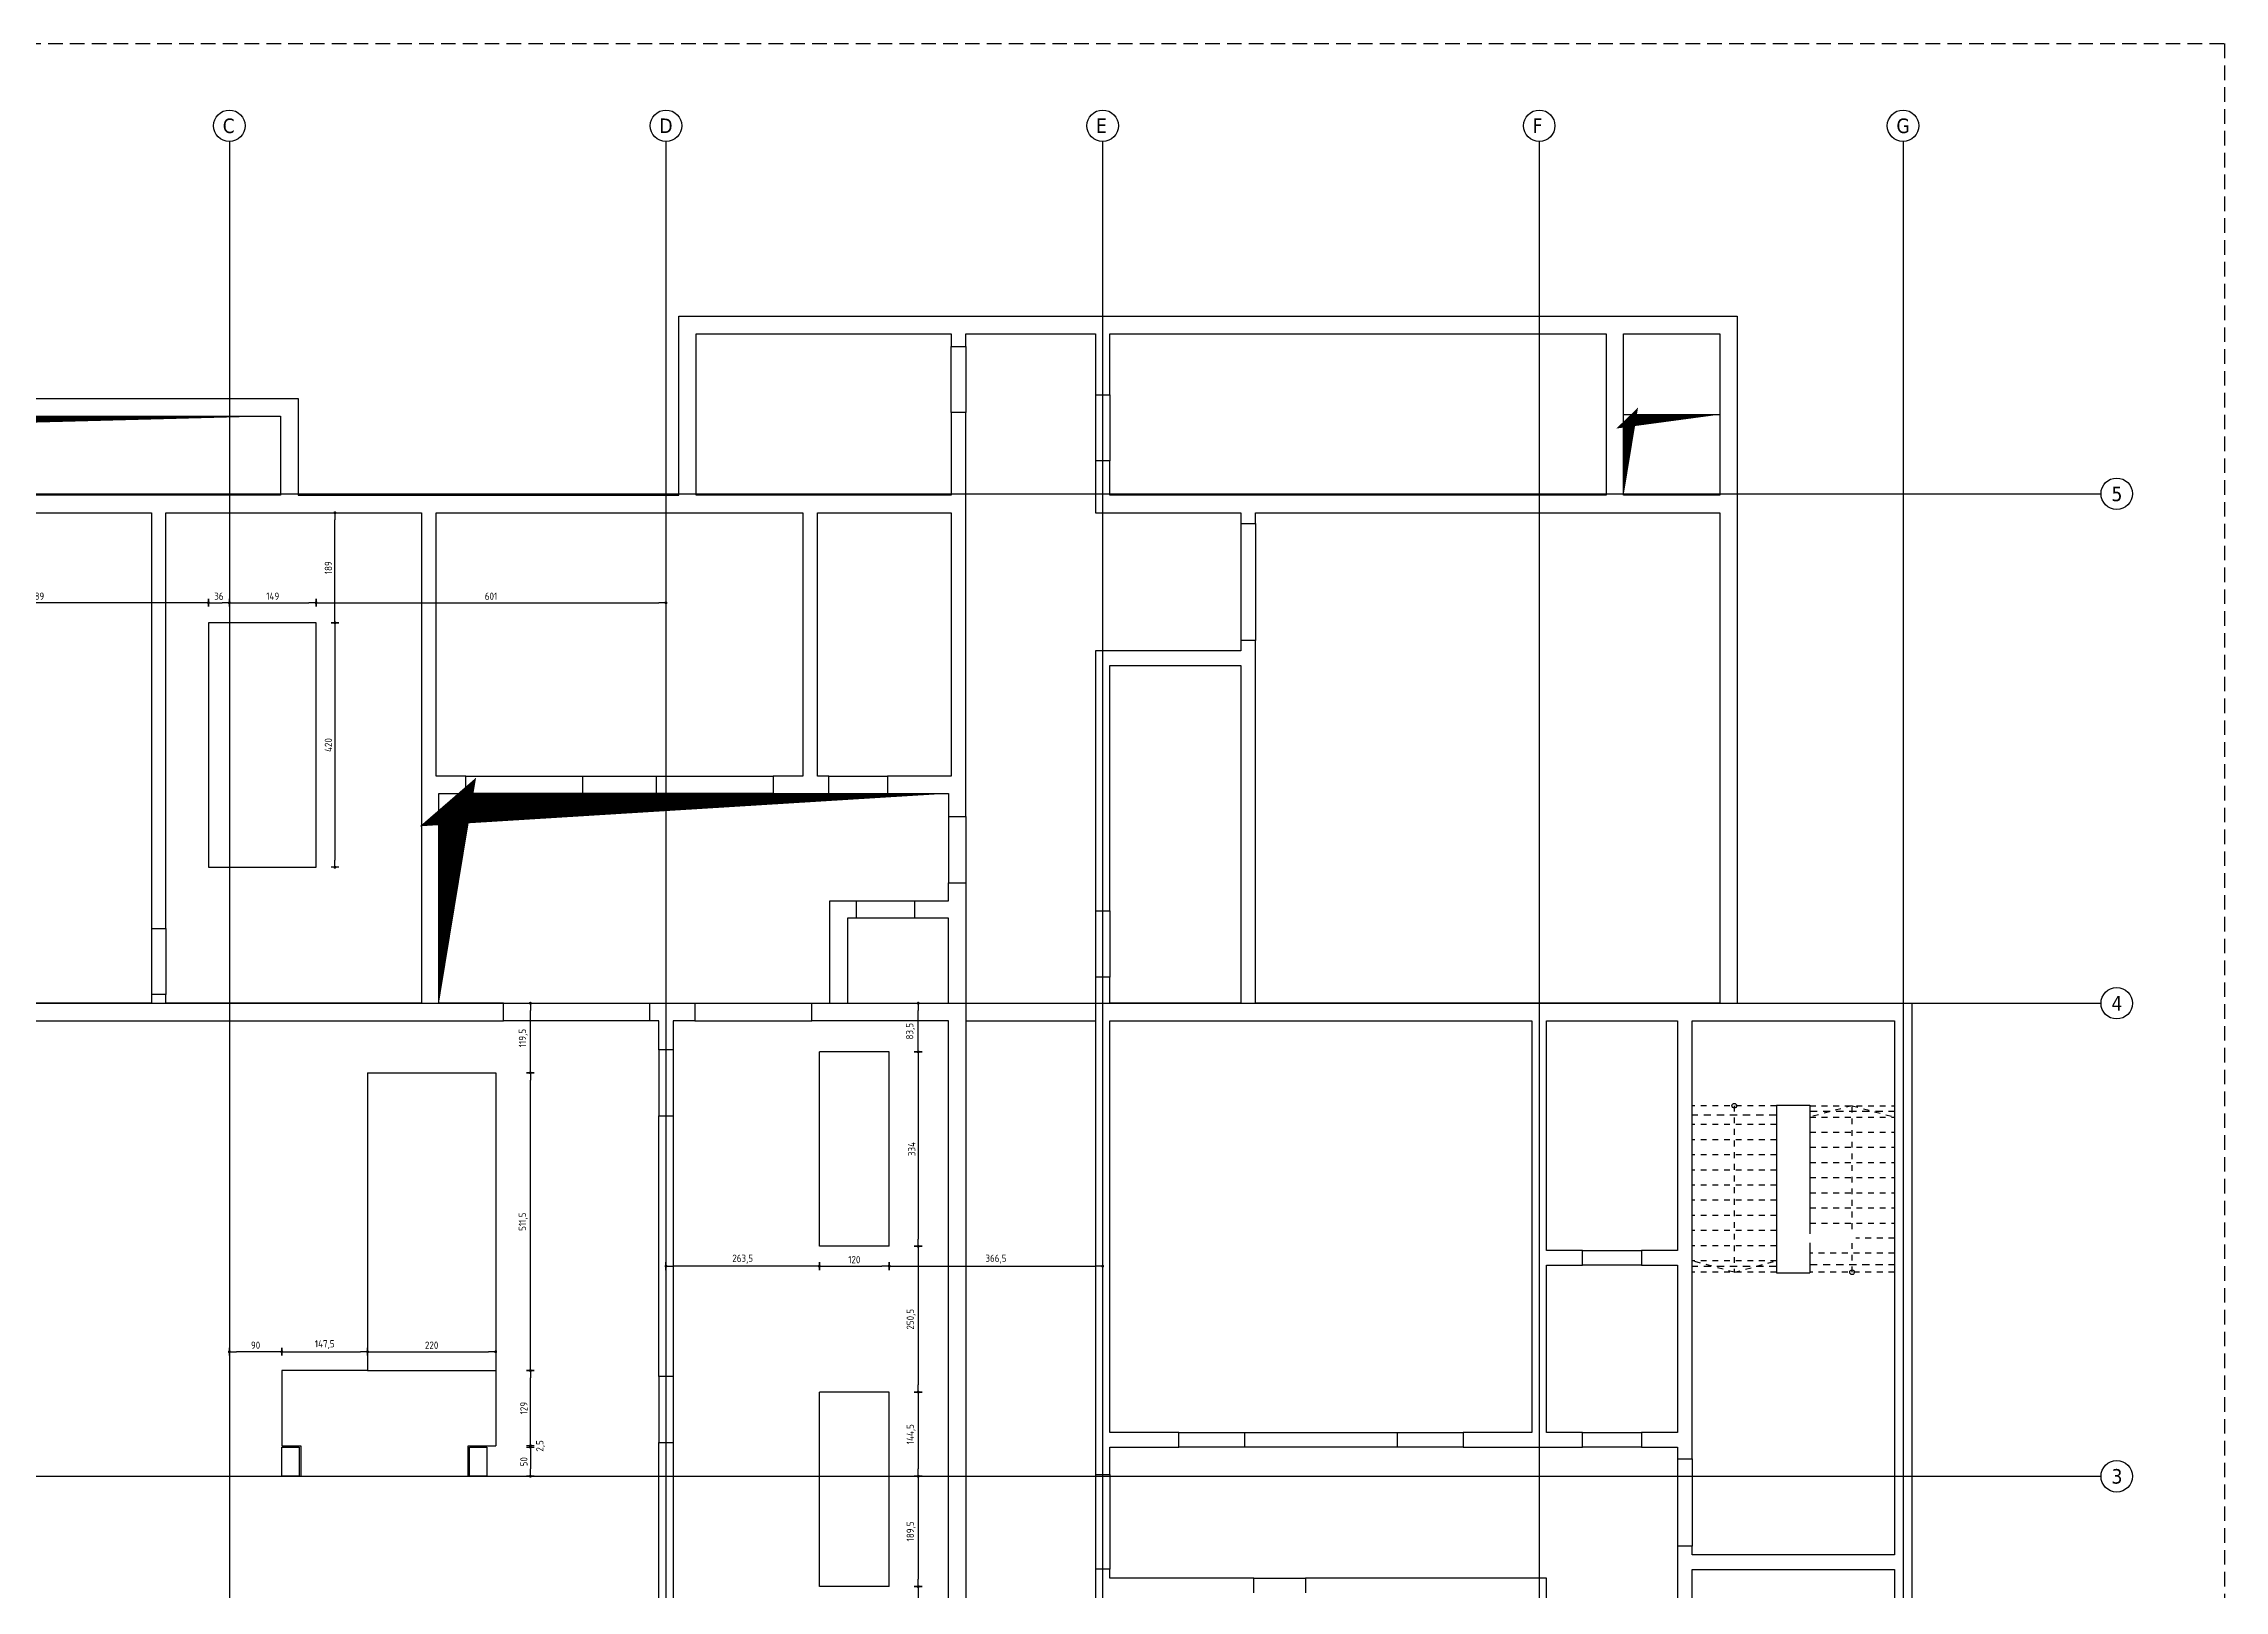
# Model space of a CAD drawing. Extents: x -169 to 69, y -7 to 55.
# Drawn here: x -143.37 to -105.91, y 17.95 to 44.52 of the extents above; entities that cross this region are included whole.
import ezdxf

# ---------------------------------------------------------------- set-up
doc = ezdxf.new("R2010")
doc.units = 0
doc.header["$LTSCALE"] = 0.5
for name, pattern in [('AUSGEZOGEN', [1000.01, 1000, 0.01]), ('DOT', [0.175, 0.05, -0.125]), ('HIDDEN', [0.375, 0.25, -0.125]), ('HIDDEN2', [0.187, 0.125, -0.062]), ('STRICHLINIE', [0.75, 0.5, -0.25])]:
    doc.linetypes.add(name, pattern=pattern)
for name, color, linetype in [('ACHSEN', 7, 'Continuous'), ('BETON', 7, 'Continuous'), ('DETAIL', 7, 'Continuous'), ('DRUEBER', 7, 'Continuous'), ('grau_dunkel', 7, 'Continuous'), ('MASSE', 7, 'Continuous'), ('OBJEKT', 7, 'Continuous'), ('SFP_Achsen', 7, 'Continuous'), ('VERDECKT', 7, 'Continuous')]:
    doc.layers.add(name, color=color, linetype=linetype)
doc.styles.add('helv', font='tahoma.ttf')
doc.styles.add('txt', font='isocp.shx')
doc.dimstyles.new('DOT_I', dxfattribs={"dimscale": 0.5, "dimtxt": 0.25, "dimasz": 0.25, "dimexe": 0.1, "dimexo": 0.3, "dimgap": 0.1, "dimtad": 1, "dimdec": 3, "dimzin": 3, "dimtxsty": 'txt', "dimblk": 'DOT', "dimblk1": 'DOT', "dimblk2": 'DOT', "dimsah": 1, "dimcen": 0.1, "dimse1": 1, "dimse2": 1, "dimazin": 0, "dimtfac": 1, "dimtdec": 4, "dimtix": 1, "dimtmove": 2, "dimatfit": 3, "dimfxl": 0, "dimtvp": 1, "dimtolj": 1, "dimtzin": 0, "dimarcsym": 0})

# ---------------------------------------------------------------- blocks, each defined once
blk = doc.blocks.new('DOT')
at = {"layer": 'MASSE', "color": 7, "linetype": 'Continuous'}
for p, q in [((0, 0), (-1, 0)), ((0, 0.54), (0, -0.54))]:
    blk.add_line(p, q, dxfattribs=at)
at = {"layer": 'MASSE', "color": 7, "linetype": 'Continuous', "const_width": 0.2}
blk.add_lwpolyline([(-0.1, 0, 1), (0.1, 0, 1)], format="xyb", close=True, dxfattribs=at)
blk = doc.blocks.new('*D248')
at = {"layer": 'Defpoints', "color": 0, "linetype": 'AUSGEZOGEN', "transparency": 16777216}
for p in [(-138.362, 34.573), (-138.362, 30.373), (-138.362, 30.373)]:
    blk.add_point(p, dxfattribs=at)
at = {"layer": 'MASSE', "color": 0, "linetype": 'AUSGEZOGEN', "lineweight": -2, "transparency": 16777216}
blk.add_line((-138.362, 34.448), (-138.362, 30.498), dxfattribs=at)
at = {"layer": 'MASSE', "color": 0, "linetype": 'AUSGEZOGEN', "lineweight": -2, "transparency": 16777216, "xscale": 0.125, "yscale": 0.125, "zscale": 0.125}
for p, rotation in [((-138.362, 34.573), 90), ((-138.362, 30.373), 270)]:
    blk.add_blockref('DOT', p, dxfattribs=dict(at, rotation=rotation))
at = {"layer": 'MASSE', "color": 0, "linetype": 'AUSGEZOGEN', "transparency": 16777216, "insert": (-138.475, 32.473), "char_height": 0.125, "attachment_point": 5, "rotation": 90, "style": 'txt'}
blk.add_mtext('\\A1;420', dxfattribs=at)
blk = doc.blocks.new('*D249')
at = {"layer": 'Defpoints', "color": 0, "linetype": 'AUSGEZOGEN', "transparency": 16777216}
for p in [(-138.362, 36.463), (-138.362, 36.463), (-138.362, 34.573)]:
    blk.add_point(p, dxfattribs=at)
at = {"layer": 'MASSE', "color": 0, "linetype": 'AUSGEZOGEN', "lineweight": -2, "transparency": 16777216}
blk.add_line((-138.362, 34.698), (-138.362, 36.338), dxfattribs=at)
at = {"layer": 'MASSE', "color": 0, "linetype": 'AUSGEZOGEN', "lineweight": -2, "transparency": 16777216, "xscale": 0.125, "yscale": 0.125, "zscale": 0.125}
for p, rotation in [((-138.362, 36.463), 90), ((-138.362, 34.573), 270)]:
    blk.add_blockref('DOT', p, dxfattribs=dict(at, rotation=rotation))
at = {"layer": 'MASSE', "color": 0, "linetype": 'AUSGEZOGEN', "transparency": 16777216, "insert": (-138.475, 35.518), "char_height": 0.125, "attachment_point": 5, "rotation": 90, "style": 'txt'}
blk.add_mtext('\\A1;189', dxfattribs=at)
blk = doc.blocks.new('*D250')
at = {"layer": 'Defpoints', "color": 0, "linetype": 'AUSGEZOGEN', "transparency": 16777216}
for p in [(-146.426, 34.917), (-146.426, 34.917), (-140.536, 34.917)]:
    blk.add_point(p, dxfattribs=at)
at = {"layer": 'MASSE', "color": 0, "linetype": 'AUSGEZOGEN', "lineweight": -2, "transparency": 16777216}
blk.add_line((-140.661, 34.917), (-146.301, 34.917), dxfattribs=at)
at = {"layer": 'MASSE', "color": 0, "linetype": 'AUSGEZOGEN', "lineweight": -2, "transparency": 16777216, "xscale": 0.125, "yscale": 0.125, "zscale": 0.125, "rotation": 180}
blk.add_blockref('DOT', (-146.426, 34.917), dxfattribs=at)
at = {"layer": 'MASSE', "color": 0, "linetype": 'AUSGEZOGEN', "lineweight": -2, "transparency": 16777216, "xscale": 0.125, "yscale": 0.125, "zscale": 0.125}
blk.add_blockref('DOT', (-140.536, 34.917), dxfattribs=at)
at = {"layer": 'MASSE', "color": 0, "linetype": 'AUSGEZOGEN', "transparency": 16777216, "insert": (-143.481, 35.029), "char_height": 0.125, "attachment_point": 5, "style": 'txt'}
blk.add_mtext('\\A1;589', dxfattribs=at)
blk = doc.blocks.new('*D251')
at = {"layer": 'Defpoints', "color": 0, "linetype": 'AUSGEZOGEN', "transparency": 16777216}
for p in [(-140.536, 34.917), (-140.176, 34.917), (-140.176, 34.917)]:
    blk.add_point(p, dxfattribs=at)
at = {"layer": 'MASSE', "color": 0, "linetype": 'AUSGEZOGEN', "lineweight": -2, "transparency": 16777216}
blk.add_line((-140.411, 34.917), (-140.301, 34.917), dxfattribs=at)
at = {"layer": 'MASSE', "color": 0, "linetype": 'AUSGEZOGEN', "lineweight": -2, "transparency": 16777216, "xscale": 0.125, "yscale": 0.125, "zscale": 0.125, "rotation": 180}
blk.add_blockref('DOT', (-140.536, 34.917), dxfattribs=at)
at = {"layer": 'MASSE', "color": 0, "linetype": 'AUSGEZOGEN', "lineweight": -2, "transparency": 16777216, "xscale": 0.125, "yscale": 0.125, "zscale": 0.125}
blk.add_blockref('DOT', (-140.176, 34.917), dxfattribs=at)
at = {"layer": 'MASSE', "color": 0, "linetype": 'AUSGEZOGEN', "transparency": 16777216, "insert": (-140.356, 35.029), "char_height": 0.125, "attachment_point": 5, "style": 'txt'}
blk.add_mtext('\\A1;36', dxfattribs=at)
blk = doc.blocks.new('*D252')
at = {"layer": 'Defpoints', "color": 0, "linetype": 'AUSGEZOGEN', "transparency": 16777216}
for p in [(-140.176, 34.917), (-138.686, 34.917), (-138.686, 34.917)]:
    blk.add_point(p, dxfattribs=at)
at = {"layer": 'MASSE', "color": 0, "linetype": 'AUSGEZOGEN', "lineweight": -2, "transparency": 16777216}
blk.add_line((-140.051, 34.917), (-138.811, 34.917), dxfattribs=at)
at = {"layer": 'MASSE', "color": 0, "linetype": 'AUSGEZOGEN', "lineweight": -2, "transparency": 16777216, "xscale": 0.125, "yscale": 0.125, "zscale": 0.125, "rotation": 180}
blk.add_blockref('DOT', (-140.176, 34.917), dxfattribs=at)
at = {"layer": 'MASSE', "color": 0, "linetype": 'AUSGEZOGEN', "lineweight": -2, "transparency": 16777216, "xscale": 0.125, "yscale": 0.125, "zscale": 0.125}
blk.add_blockref('DOT', (-138.686, 34.917), dxfattribs=at)
at = {"layer": 'MASSE', "color": 0, "linetype": 'AUSGEZOGEN', "transparency": 16777216, "insert": (-139.431, 35.029), "char_height": 0.125, "attachment_point": 5, "style": 'txt'}
blk.add_mtext('\\A1;149', dxfattribs=at)
blk = doc.blocks.new('*D253')
at = {"layer": 'Defpoints', "color": 0, "linetype": 'AUSGEZOGEN', "transparency": 16777216}
for p in [(-138.686, 34.917), (-132.676, 34.917), (-132.676, 34.917)]:
    blk.add_point(p, dxfattribs=at)
at = {"layer": 'MASSE', "color": 0, "linetype": 'AUSGEZOGEN', "lineweight": -2, "transparency": 16777216}
blk.add_line((-138.561, 34.917), (-132.801, 34.917), dxfattribs=at)
at = {"layer": 'MASSE', "color": 0, "linetype": 'AUSGEZOGEN', "lineweight": -2, "transparency": 16777216, "xscale": 0.125, "yscale": 0.125, "zscale": 0.125, "rotation": 180}
blk.add_blockref('DOT', (-138.686, 34.917), dxfattribs=at)
at = {"layer": 'MASSE', "color": 0, "linetype": 'AUSGEZOGEN', "lineweight": -2, "transparency": 16777216, "xscale": 0.125, "yscale": 0.125, "zscale": 0.125}
blk.add_blockref('DOT', (-132.676, 34.917), dxfattribs=at)
at = {"layer": 'MASSE', "color": 0, "linetype": 'AUSGEZOGEN', "transparency": 16777216, "insert": (-135.681, 35.029), "char_height": 0.125, "attachment_point": 5, "style": 'txt'}
blk.add_mtext('\\A1;601', dxfattribs=at)
blk = doc.blocks.new('*D254')
at = {"layer": 'Defpoints', "color": 0, "linetype": 'AUSGEZOGEN', "transparency": 16777216}
for p in [(-135.005, 20.413), (-135.005, 19.913), (-135.005, 19.913)]:
    blk.add_point(p, dxfattribs=at)
at = {"layer": 'MASSE', "color": 0, "linetype": 'AUSGEZOGEN', "lineweight": -2, "transparency": 16777216}
blk.add_line((-135.005, 20.288), (-135.005, 20.038), dxfattribs=at)
at = {"layer": 'MASSE', "color": 0, "linetype": 'AUSGEZOGEN', "lineweight": -2, "transparency": 16777216, "xscale": 0.125, "yscale": 0.125, "zscale": 0.125}
for p, rotation in [((-135.005, 20.413), 90), ((-135.005, 19.913), 270)]:
    blk.add_blockref('DOT', p, dxfattribs=dict(at, rotation=rotation))
at = {"layer": 'MASSE', "color": 0, "linetype": 'AUSGEZOGEN', "transparency": 16777216, "insert": (-135.117, 20.163), "char_height": 0.125, "attachment_point": 5, "rotation": 90, "style": 'txt'}
blk.add_mtext('\\A1;50', dxfattribs=at)
blk = doc.blocks.new('*D255')
at = {"layer": 'Defpoints', "color": 0, "linetype": 'AUSGEZOGEN', "transparency": 16777216}
for p in [(-135.005, 20.438), (-135.005, 20.438), (-135.005, 20.413)]:
    blk.add_point(p, dxfattribs=at)
at = {"layer": 'MASSE', "color": 0, "linetype": 'AUSGEZOGEN', "lineweight": -2, "transparency": 16777216}
for p, q in [((-135.005, 20.563), (-135.005, 20.688)), ((-135.005, 20.413), (-135.005, 20.438)), ((-135.005, 20.288), (-135.005, 20.163))]:
    blk.add_line(p, q, dxfattribs=at)
at = {"layer": 'MASSE', "color": 0, "linetype": 'AUSGEZOGEN', "lineweight": -2, "transparency": 16777216, "xscale": 0.125, "yscale": 0.125, "zscale": 0.125}
for p, rotation in [((-135.005, 20.438), 270), ((-135.005, 20.413), 90)]:
    blk.add_blockref('DOT', p, dxfattribs=dict(at, rotation=rotation))
at = {"layer": 'MASSE', "color": 0, "linetype": 'AUSGEZOGEN', "transparency": 16777216, "insert": (-134.829, 20.434), "char_height": 0.125, "attachment_point": 5, "rotation": 90, "style": 'txt'}
blk.add_mtext('\\A1;2,5', dxfattribs=at)
blk = doc.blocks.new('*D256')
at = {"layer": 'Defpoints', "color": 0, "linetype": 'AUSGEZOGEN', "transparency": 16777216}
for p in [(-135.005, 21.728), (-135.005, 21.728), (-135.005, 20.438)]:
    blk.add_point(p, dxfattribs=at)
at = {"layer": 'MASSE', "color": 0, "linetype": 'AUSGEZOGEN', "lineweight": -2, "transparency": 16777216}
blk.add_line((-135.005, 20.563), (-135.005, 21.603), dxfattribs=at)
at = {"layer": 'MASSE', "color": 0, "linetype": 'AUSGEZOGEN', "lineweight": -2, "transparency": 16777216, "xscale": 0.125, "yscale": 0.125, "zscale": 0.125}
for p, rotation in [((-135.005, 21.728), 90), ((-135.005, 20.438), 270)]:
    blk.add_blockref('DOT', p, dxfattribs=dict(at, rotation=rotation))
at = {"layer": 'MASSE', "color": 0, "linetype": 'AUSGEZOGEN', "transparency": 16777216, "insert": (-135.117, 21.083), "char_height": 0.125, "attachment_point": 5, "rotation": 90, "style": 'txt'}
blk.add_mtext('\\A1;129', dxfattribs=at)
blk = doc.blocks.new('*D257')
at = {"layer": 'Defpoints', "color": 0, "linetype": 'AUSGEZOGEN', "transparency": 16777216}
for p in [(-135.005, 26.843), (-135.005, 26.843), (-135.005, 21.728)]:
    blk.add_point(p, dxfattribs=at)
at = {"layer": 'MASSE', "color": 0, "linetype": 'AUSGEZOGEN', "lineweight": -2, "transparency": 16777216}
blk.add_line((-135.005, 21.853), (-135.005, 26.718), dxfattribs=at)
at = {"layer": 'MASSE', "color": 0, "linetype": 'AUSGEZOGEN', "lineweight": -2, "transparency": 16777216, "xscale": 0.125, "yscale": 0.125, "zscale": 0.125}
for p, rotation in [((-135.005, 26.843), 90), ((-135.005, 21.728), 270)]:
    blk.add_blockref('DOT', p, dxfattribs=dict(at, rotation=rotation))
at = {"layer": 'MASSE', "color": 0, "linetype": 'AUSGEZOGEN', "transparency": 16777216, "insert": (-135.127, 24.285), "char_height": 0.125, "attachment_point": 5, "rotation": 90, "style": 'txt'}
blk.add_mtext('\\A1;511,5', dxfattribs=at)
blk = doc.blocks.new('*D258')
at = {"layer": 'Defpoints', "color": 0, "linetype": 'AUSGEZOGEN', "transparency": 16777216}
for p in [(-135.005, 28.038), (-135.005, 28.038), (-135.005, 26.843)]:
    blk.add_point(p, dxfattribs=at)
at = {"layer": 'MASSE', "color": 0, "linetype": 'AUSGEZOGEN', "lineweight": -2, "transparency": 16777216}
blk.add_line((-135.005, 26.968), (-135.005, 27.913), dxfattribs=at)
at = {"layer": 'MASSE', "color": 0, "linetype": 'AUSGEZOGEN', "lineweight": -2, "transparency": 16777216, "xscale": 0.125, "yscale": 0.125, "zscale": 0.125}
for p, rotation in [((-135.005, 28.038), 90), ((-135.005, 26.843), 270)]:
    blk.add_blockref('DOT', p, dxfattribs=dict(at, rotation=rotation))
at = {"layer": 'MASSE', "color": 0, "linetype": 'AUSGEZOGEN', "transparency": 16777216, "insert": (-135.127, 27.44), "char_height": 0.125, "attachment_point": 5, "rotation": 90, "style": 'txt'}
blk.add_mtext('\\A1;119,5', dxfattribs=at)
blk = doc.blocks.new('*D259')
at = {"layer": 'Defpoints', "color": 0, "linetype": 'AUSGEZOGEN', "transparency": 16777216}
for p in [(-140.176, 22.052), (-140.176, 22.052), (-139.276, 22.052)]:
    blk.add_point(p, dxfattribs=at)
at = {"layer": 'MASSE', "color": 0, "linetype": 'AUSGEZOGEN', "lineweight": -2, "transparency": 16777216}
blk.add_line((-139.401, 22.052), (-140.051, 22.052), dxfattribs=at)
at = {"layer": 'MASSE', "color": 0, "linetype": 'AUSGEZOGEN', "lineweight": -2, "transparency": 16777216, "xscale": 0.125, "yscale": 0.125, "zscale": 0.125, "rotation": 180}
blk.add_blockref('DOT', (-140.176, 22.052), dxfattribs=at)
at = {"layer": 'MASSE', "color": 0, "linetype": 'AUSGEZOGEN', "lineweight": -2, "transparency": 16777216, "xscale": 0.125, "yscale": 0.125, "zscale": 0.125}
blk.add_blockref('DOT', (-139.276, 22.052), dxfattribs=at)
at = {"layer": 'MASSE', "color": 0, "linetype": 'AUSGEZOGEN', "transparency": 16777216, "insert": (-139.726, 22.164), "char_height": 0.125, "attachment_point": 5, "style": 'txt'}
blk.add_mtext('\\A1;90', dxfattribs=at)
blk = doc.blocks.new('*D260')
at = {"layer": 'Defpoints', "color": 0, "linetype": 'AUSGEZOGEN', "transparency": 16777216}
for p in [(-139.276, 22.052), (-137.801, 22.052), (-137.801, 22.052)]:
    blk.add_point(p, dxfattribs=at)
at = {"layer": 'MASSE', "color": 0, "linetype": 'AUSGEZOGEN', "lineweight": -2, "transparency": 16777216}
blk.add_line((-139.151, 22.052), (-137.926, 22.052), dxfattribs=at)
at = {"layer": 'MASSE', "color": 0, "linetype": 'AUSGEZOGEN', "lineweight": -2, "transparency": 16777216, "xscale": 0.125, "yscale": 0.125, "zscale": 0.125, "rotation": 180}
blk.add_blockref('DOT', (-139.276, 22.052), dxfattribs=at)
at = {"layer": 'MASSE', "color": 0, "linetype": 'AUSGEZOGEN', "lineweight": -2, "transparency": 16777216, "xscale": 0.125, "yscale": 0.125, "zscale": 0.125}
blk.add_blockref('DOT', (-137.801, 22.052), dxfattribs=at)
at = {"layer": 'MASSE', "color": 0, "linetype": 'AUSGEZOGEN', "transparency": 16777216, "insert": (-138.538, 22.174), "char_height": 0.125, "attachment_point": 5, "style": 'txt'}
blk.add_mtext('\\A1;147,5', dxfattribs=at)
blk = doc.blocks.new('*D261')
at = {"layer": 'Defpoints', "color": 0, "linetype": 'AUSGEZOGEN', "transparency": 16777216}
for p in [(-137.801, 22.052), (-135.601, 22.052), (-135.601, 22.052)]:
    blk.add_point(p, dxfattribs=at)
at = {"layer": 'MASSE', "color": 0, "linetype": 'AUSGEZOGEN', "lineweight": -2, "transparency": 16777216}
blk.add_line((-137.676, 22.052), (-135.726, 22.052), dxfattribs=at)
at = {"layer": 'MASSE', "color": 0, "linetype": 'AUSGEZOGEN', "lineweight": -2, "transparency": 16777216, "xscale": 0.125, "yscale": 0.125, "zscale": 0.125, "rotation": 180}
blk.add_blockref('DOT', (-137.801, 22.052), dxfattribs=at)
at = {"layer": 'MASSE', "color": 0, "linetype": 'AUSGEZOGEN', "lineweight": -2, "transparency": 16777216, "xscale": 0.125, "yscale": 0.125, "zscale": 0.125}
blk.add_blockref('DOT', (-135.601, 22.052), dxfattribs=at)
at = {"layer": 'MASSE', "color": 0, "linetype": 'AUSGEZOGEN', "transparency": 16777216, "insert": (-136.701, 22.164), "char_height": 0.125, "attachment_point": 5, "style": 'txt'}
blk.add_mtext('\\A1;220', dxfattribs=at)
blk = doc.blocks.new('*D262')
at = {"layer": 'Defpoints', "color": 0, "linetype": 'AUSGEZOGEN', "transparency": 16777216}
for p in [(-128.343, 28.038), (-128.343, 28.038), (-128.343, 27.203)]:
    blk.add_point(p, dxfattribs=at)
at = {"layer": 'MASSE', "color": 0, "linetype": 'AUSGEZOGEN', "lineweight": -2, "transparency": 16777216}
blk.add_line((-128.343, 27.328), (-128.343, 27.913), dxfattribs=at)
at = {"layer": 'MASSE', "color": 0, "linetype": 'AUSGEZOGEN', "lineweight": -2, "transparency": 16777216, "xscale": 0.125, "yscale": 0.125, "zscale": 0.125}
for p, rotation in [((-128.343, 28.038), 90), ((-128.343, 27.203), 270)]:
    blk.add_blockref('DOT', p, dxfattribs=dict(at, rotation=rotation))
at = {"layer": 'MASSE', "color": 0, "linetype": 'AUSGEZOGEN', "transparency": 16777216, "insert": (-128.476, 27.557), "char_height": 0.125, "attachment_point": 5, "rotation": 90, "style": 'txt'}
blk.add_mtext('\\A1;83,5', dxfattribs=at)
blk = doc.blocks.new('*D263')
at = {"layer": 'Defpoints', "color": 0, "linetype": 'AUSGEZOGEN', "transparency": 16777216}
for p in [(-128.343, 27.203), (-128.343, 23.863), (-128.343, 23.863)]:
    blk.add_point(p, dxfattribs=at)
at = {"layer": 'MASSE', "color": 0, "linetype": 'AUSGEZOGEN', "lineweight": -2, "transparency": 16777216}
blk.add_line((-128.343, 27.078), (-128.343, 23.988), dxfattribs=at)
at = {"layer": 'MASSE', "color": 0, "linetype": 'AUSGEZOGEN', "lineweight": -2, "transparency": 16777216, "xscale": 0.125, "yscale": 0.125, "zscale": 0.125}
for p, rotation in [((-128.343, 27.203), 90), ((-128.343, 23.863), 270)]:
    blk.add_blockref('DOT', p, dxfattribs=dict(at, rotation=rotation))
at = {"layer": 'MASSE', "color": 0, "linetype": 'AUSGEZOGEN', "transparency": 16777216, "insert": (-128.455, 25.533), "char_height": 0.125, "attachment_point": 5, "rotation": 90, "style": 'txt'}
blk.add_mtext('\\A1;334', dxfattribs=at)
blk = doc.blocks.new('*D264')
at = {"layer": 'Defpoints', "color": 0, "linetype": 'AUSGEZOGEN', "transparency": 16777216}
for p in [(-128.343, 23.863), (-128.343, 21.358), (-128.343, 21.358)]:
    blk.add_point(p, dxfattribs=at)
at = {"layer": 'MASSE', "color": 0, "linetype": 'AUSGEZOGEN', "lineweight": -2, "transparency": 16777216}
blk.add_line((-128.343, 23.738), (-128.343, 21.483), dxfattribs=at)
at = {"layer": 'MASSE', "color": 0, "linetype": 'AUSGEZOGEN', "lineweight": -2, "transparency": 16777216, "xscale": 0.125, "yscale": 0.125, "zscale": 0.125}
for p, rotation in [((-128.343, 23.863), 90), ((-128.343, 21.358), 270)]:
    blk.add_blockref('DOT', p, dxfattribs=dict(at, rotation=rotation))
at = {"layer": 'MASSE', "color": 0, "linetype": 'AUSGEZOGEN', "transparency": 16777216, "insert": (-128.465, 22.61), "char_height": 0.125, "attachment_point": 5, "rotation": 90, "style": 'txt'}
blk.add_mtext('\\A1;250,5', dxfattribs=at)
blk = doc.blocks.new('*D265')
at = {"layer": 'Defpoints', "color": 0, "linetype": 'AUSGEZOGEN', "transparency": 16777216}
for p in [(-128.343, 21.358), (-128.343, 19.913), (-128.343, 19.913)]:
    blk.add_point(p, dxfattribs=at)
at = {"layer": 'MASSE', "color": 0, "linetype": 'AUSGEZOGEN', "lineweight": -2, "transparency": 16777216}
blk.add_line((-128.343, 21.233), (-128.343, 20.038), dxfattribs=at)
at = {"layer": 'MASSE', "color": 0, "linetype": 'AUSGEZOGEN', "lineweight": -2, "transparency": 16777216, "xscale": 0.125, "yscale": 0.125, "zscale": 0.125}
for p, rotation in [((-128.343, 21.358), 90), ((-128.343, 19.913), 270)]:
    blk.add_blockref('DOT', p, dxfattribs=dict(at, rotation=rotation))
at = {"layer": 'MASSE', "color": 0, "linetype": 'AUSGEZOGEN', "transparency": 16777216, "insert": (-128.465, 20.635), "char_height": 0.125, "attachment_point": 5, "rotation": 90, "style": 'txt'}
blk.add_mtext('\\A1;144,5', dxfattribs=at)
blk = doc.blocks.new('*D266')
at = {"layer": 'Defpoints', "color": 0, "linetype": 'AUSGEZOGEN', "transparency": 16777216}
for p in [(-128.343, 19.913), (-128.343, 18.018), (-128.343, 18.018)]:
    blk.add_point(p, dxfattribs=at)
at = {"layer": 'MASSE', "color": 0, "linetype": 'AUSGEZOGEN', "lineweight": -2, "transparency": 16777216}
blk.add_line((-128.343, 19.788), (-128.343, 18.143), dxfattribs=at)
at = {"layer": 'MASSE', "color": 0, "linetype": 'AUSGEZOGEN', "lineweight": -2, "transparency": 16777216, "xscale": 0.125, "yscale": 0.125, "zscale": 0.125}
for p, rotation in [((-128.343, 19.913), 90), ((-128.343, 18.018), 270)]:
    blk.add_blockref('DOT', p, dxfattribs=dict(at, rotation=rotation))
at = {"layer": 'MASSE', "color": 0, "linetype": 'AUSGEZOGEN', "transparency": 16777216, "insert": (-128.465, 18.965), "char_height": 0.125, "attachment_point": 5, "rotation": 90, "style": 'txt'}
blk.add_mtext('\\A1;189,5', dxfattribs=at)
blk = doc.blocks.new('*D267')
at = {"layer": 'Defpoints', "color": 0, "linetype": 'AUSGEZOGEN', "transparency": 16777216}
for p in [(-128.343, 18.018), (-128.343, 13.663), (-128.343, 13.663)]:
    blk.add_point(p, dxfattribs=at)
at = {"layer": 'MASSE', "color": 0, "linetype": 'AUSGEZOGEN', "lineweight": -2, "transparency": 16777216}
blk.add_line((-128.343, 17.893), (-128.343, 13.788), dxfattribs=at)
at = {"layer": 'MASSE', "color": 0, "linetype": 'AUSGEZOGEN', "lineweight": -2, "transparency": 16777216, "xscale": 0.125, "yscale": 0.125, "zscale": 0.125}
for p, rotation in [((-128.343, 18.018), 90), ((-128.343, 13.663), 270)]:
    blk.add_blockref('DOT', p, dxfattribs=dict(at, rotation=rotation))
at = {"layer": 'MASSE', "color": 0, "linetype": 'AUSGEZOGEN', "transparency": 16777216, "insert": (-128.465, 15.84), "char_height": 0.125, "attachment_point": 5, "rotation": 90, "style": 'txt'}
blk.add_mtext('\\A1;435,5', dxfattribs=at)
blk = doc.blocks.new('*D268')
at = {"layer": 'Defpoints', "color": 0, "linetype": 'AUSGEZOGEN', "transparency": 16777216}
for p in [(-132.676, 23.522), (-132.676, 23.522), (-130.041, 23.522)]:
    blk.add_point(p, dxfattribs=at)
at = {"layer": 'MASSE', "color": 0, "linetype": 'AUSGEZOGEN', "lineweight": -2, "transparency": 16777216}
blk.add_line((-130.166, 23.522), (-132.551, 23.522), dxfattribs=at)
at = {"layer": 'MASSE', "color": 0, "linetype": 'AUSGEZOGEN', "lineweight": -2, "transparency": 16777216, "xscale": 0.125, "yscale": 0.125, "zscale": 0.125, "rotation": 180}
blk.add_blockref('DOT', (-132.676, 23.522), dxfattribs=at)
at = {"layer": 'MASSE', "color": 0, "linetype": 'AUSGEZOGEN', "lineweight": -2, "transparency": 16777216, "xscale": 0.125, "yscale": 0.125, "zscale": 0.125}
blk.add_blockref('DOT', (-130.041, 23.522), dxfattribs=at)
at = {"layer": 'MASSE', "color": 0, "linetype": 'AUSGEZOGEN', "transparency": 16777216, "insert": (-131.358, 23.643), "char_height": 0.125, "attachment_point": 5, "style": 'txt'}
blk.add_mtext('\\A1;263,5', dxfattribs=at)
blk = doc.blocks.new('*D269')
at = {"layer": 'Defpoints', "color": 0, "linetype": 'AUSGEZOGEN', "transparency": 16777216}
for p in [(-130.041, 23.522), (-128.841, 23.522), (-128.841, 23.522)]:
    blk.add_point(p, dxfattribs=at)
at = {"layer": 'MASSE', "color": 0, "linetype": 'AUSGEZOGEN', "lineweight": -2, "transparency": 16777216}
blk.add_line((-129.916, 23.522), (-128.966, 23.522), dxfattribs=at)
at = {"layer": 'MASSE', "color": 0, "linetype": 'AUSGEZOGEN', "lineweight": -2, "transparency": 16777216, "xscale": 0.125, "yscale": 0.125, "zscale": 0.125, "rotation": 180}
blk.add_blockref('DOT', (-130.041, 23.522), dxfattribs=at)
at = {"layer": 'MASSE', "color": 0, "linetype": 'AUSGEZOGEN', "lineweight": -2, "transparency": 16777216, "xscale": 0.125, "yscale": 0.125, "zscale": 0.125}
blk.add_blockref('DOT', (-128.841, 23.522), dxfattribs=at)
at = {"layer": 'MASSE', "color": 0, "linetype": 'AUSGEZOGEN', "transparency": 16777216, "insert": (-129.441, 23.634), "char_height": 0.125, "attachment_point": 5, "style": 'txt'}
blk.add_mtext('\\A1;120', dxfattribs=at)
blk = doc.blocks.new('*D270')
at = {"layer": 'Defpoints', "color": 0, "linetype": 'AUSGEZOGEN', "transparency": 16777216}
for p in [(-128.841, 23.522), (-125.176, 23.522), (-125.176, 23.522)]:
    blk.add_point(p, dxfattribs=at)
at = {"layer": 'MASSE', "color": 0, "linetype": 'AUSGEZOGEN', "lineweight": -2, "transparency": 16777216}
blk.add_line((-128.716, 23.522), (-125.301, 23.522), dxfattribs=at)
at = {"layer": 'MASSE', "color": 0, "linetype": 'AUSGEZOGEN', "lineweight": -2, "transparency": 16777216, "xscale": 0.125, "yscale": 0.125, "zscale": 0.125, "rotation": 180}
blk.add_blockref('DOT', (-128.841, 23.522), dxfattribs=at)
at = {"layer": 'MASSE', "color": 0, "linetype": 'AUSGEZOGEN', "lineweight": -2, "transparency": 16777216, "xscale": 0.125, "yscale": 0.125, "zscale": 0.125}
blk.add_blockref('DOT', (-125.176, 23.522), dxfattribs=at)
at = {"layer": 'MASSE', "color": 0, "linetype": 'AUSGEZOGEN', "transparency": 16777216, "insert": (-127.008, 23.643), "char_height": 0.125, "attachment_point": 5, "style": 'txt'}
blk.add_mtext('\\A1;366,5', dxfattribs=at)

msp = doc.modelspace()

# ---------------------------------------------------------------- linework, layer by layer
at = {"layer": 'ACHSEN', "color": 140, "linetype": 'AUSGEZOGEN'}
for p, q in [((-140.1757, 42.83815), (-140.1757, 4.738)), ((-132.6757, 42.83815), (-132.6757, 4.738)), ((-125.1757, 42.83815), (-125.1757, 4.738)), ((-117.6757, 42.83815), (-117.6757, 4.738)), ((-111.4257, 42.83815), (-111.4257, 4.738)), ((-151.9757, 36.788), (-108.0257, 36.788)), ((-151.9757, 28.038), (-108.0257, 28.038)), ((-151.9757, 19.913), (-108.0257, 19.913))]:
    msp.add_line(p, q, dxfattribs=at)
at = {"layer": 'BETON', "color": 6, "linetype": 'AUSGEZOGEN'}
for p, q in [((-138.6857, 34.573), (-140.5357, 34.573)), ((-140.5357, 34.573), (-140.5357, 30.373)), ((-138.6857, 30.373), (-138.6857, 34.573)), ((-140.5357, 30.373), (-138.6857, 30.373)), ((-130.0407, 23.863), (-130.0407, 27.203)), ((-128.8407, 27.203), (-130.0407, 27.203)), ((-128.8407, 23.863), (-128.8407, 27.203)), ((-137.8007, 26.843), (-135.6007, 26.843)), ((-137.8007, 26.843), (-137.8007, 21.728)), ((-135.6007, 26.843), (-135.6007, 21.728)), ((-128.8407, 23.863), (-130.0407, 23.863)), ((-137.8007, 21.728), (-139.2757, 21.728)), ((-139.2757, 21.728), (-139.2757, 20.438)), ((-137.8007, 21.728), (-135.6007, 21.728)), ((-135.6007, 21.728), (-135.6007, 20.438)), ((-130.0407, 18.018), (-130.0407, 21.358)), ((-128.8407, 21.358), (-130.0407, 21.358)), ((-128.8407, 18.018), (-128.8407, 21.358)), ((-139.2757, 20.438), (-138.9507, 20.438)), ((-138.9507, 20.438), (-138.9507, 19.913)), ((-136.0757, 19.913), (-136.0757, 20.438)), ((-136.0757, 20.438), (-135.6007, 20.438)), ((-138.9507, 19.913), (-136.0757, 19.913)), ((-128.8407, 18.018), (-130.0407, 18.018))]:
    msp.add_line(p, q, dxfattribs=at)
at = {"layer": 'BETON', "color": 6, "linetype": 'AUSGEZOGEN', "lineweight": -2}
for points in [[(-147.0657, 35.823), (-147.0657, 35.823), (-147.0657, 38.423), (-138.9957, 38.423), (-138.9957, 36.763), (-132.4557, 36.763), (-132.4557, 39.838), (-114.2757, 39.838), (-114.2757, 28.038), (-111.2757, 28.038), (-111.2757, 6.788), (-114.2757, 6.788), (-114.2757, 4.988), (-117.3757, 4.988), (-117.3757, 6.788), (-150.3257, 6.788), (-150.3257, 20.963), (-150.2757, 20.963), (-150.2757, 35.823)], [(-143.7757, 27.738), (-135.4657, 27.738), (-135.4657, 28.038), (-136.5757, 28.038), (-136.5757, 31.638), (-136.1157, 31.638), (-136.1157, 31.938), (-136.6257, 31.938), (-136.6257, 36.463), (-130.3257, 36.463), (-130.3257, 31.938), (-130.8357, 31.938), (-130.8357, 31.638), (-129.8807, 31.638), (-129.8807, 31.938), (-130.0757, 31.938), (-130.0757, 36.463), (-127.7757, 36.463), (-127.7757, 31.938), (-128.8707, 31.938), (-128.8707, 31.638), (-127.8257, 31.638), (-127.8257, 31.243), (-127.5257, 31.243), (-127.5257, 38.183), (-127.7757, 38.183), (-127.7757, 36.763), (-132.1557, 36.763), (-132.1557, 39.538), (-127.7757, 39.538), (-127.7757, 39.318), (-127.5257, 39.318), (-127.5257, 39.538), (-125.3007, 39.538), (-125.3007, 38.488), (-125.0507, 38.488), (-125.0507, 39.538), (-116.5257, 39.538), (-116.5257, 36.763), (-125.0507, 36.763), (-125.0507, 37.353), (-125.3007, 37.353), (-125.3007, 36.463), (-122.8007, 36.463), (-122.8007, 36.278), (-122.5507, 36.278), (-122.5507, 36.463), (-114.5757, 36.463), (-114.5757, 28.038), (-122.5507, 28.038), (-122.5507, 34.268), (-122.8007, 34.268), (-122.8007, 34.088), (-125.3007, 34.088), (-125.3007, 29.623), (-125.0507, 29.623), (-125.0507, 33.838), (-122.8007, 33.838), (-122.8007, 28.038), (-125.0507, 28.038), (-125.0507, 28.488), (-125.3007, 28.488), (-125.3007, 19.943), (-125.0507, 19.943), (-125.0507, 20.413), (-123.8657, 20.413), (-123.8657, 20.663), (-125.0507, 20.663), (-125.0507, 27.738), (-117.8007, 27.738), (-117.8007, 20.663), (-118.9807, 20.663), (-118.9807, 20.413), (-116.9307, 20.413), (-116.9307, 20.663), (-117.5507, 20.663), (-117.5507, 23.538), (-116.9307, 23.538), (-116.9307, 23.788), (-117.5507, 23.788), (-117.5507, 27.738), (-115.3007, 27.738), (-115.3007, 23.788), (-115.9207, 23.788), (-115.9207, 23.538), (-115.3007, 23.538), (-115.3007, 20.663), (-115.9207, 20.663), (-115.9207, 20.413), (-115.3007, 20.413), (-115.3007, 20.213), (-115.0507, 20.213), (-115.0507, 27.738), (-111.5757, 27.738), (-111.5757, 18.563), (-115.0507, 18.563), (-115.0507, 18.713), (-115.3007, 18.713), (-115.3007, 17.313)], [(-146.7657, 38.12298), (-139.2957, 38.123), (-139.2957, 36.763), (-144.7357, 36.763)], [(-143.7757, 36.463), (-141.5157, 36.463), (-141.5157, 29.323), (-141.2657, 29.323), (-141.2657, 36.463), (-136.8757, 36.463), (-136.8757, 28.038), (-141.2657, 28.038), (-141.2657, 28.188), (-141.5157, 28.188), (-141.5157, 28.038), (-143.7757, 28.038)], [(-127.8257, 16.288), (-127.8257, 27.738), (-130.1707, 27.738), (-130.1707, 28.038), (-129.8607, 28.038), (-129.8607, 29.798), (-129.4107, 29.798), (-129.4107, 29.498), (-129.5607, 29.498), (-129.5607, 28.038), (-127.8257, 28.038), (-127.8257, 29.498), (-128.4007, 29.498), (-128.4007, 29.798), (-127.8257, 29.798), (-127.8257, 30.108), (-127.5257, 30.108), (-127.5257, 16.038)], [(-132.9557, 28.038), (-132.1807, 28.038), (-132.1807, 27.738), (-132.5507, 27.738), (-132.5507, 27.238), (-132.8007, 27.238), (-132.8007, 27.738), (-132.9557, 27.738), (-132.9557, 28.038)], [(-132.8007, 16.288), (-132.8007, 20.493), (-132.5507, 20.493), (-132.5507, 16.288)], [(-122.5757, 17.913), (-122.5757, 18.163), (-125.0507, 18.163), (-125.0507, 18.318), (-125.3007, 18.318), (-125.3007, 15.418)], [(-117.5507, 17.048), (-117.5507, 18.163), (-121.6907, 18.163), (-121.6907, 17.913)], [(-115.0507, 17.313), (-115.0507, 18.313), (-111.5757, 18.313), (-111.5757, 13.488)]]:
    msp.add_lwpolyline(points, dxfattribs=at)
for points in [[(-116.2257, 39.538), (-114.5757, 39.538), (-114.5757, 36.763), (-116.2257, 36.763)], [(-134.1057, 31.938), (-132.8457, 31.938), (-132.8457, 31.638), (-134.1057, 31.638)], [(-132.8007, 26.103), (-132.5507, 26.103), (-132.5507, 21.628), (-132.8007, 21.628)], [(-122.7307, 20.663), (-120.1157, 20.663), (-120.1157, 20.413), (-122.7307, 20.413)], [(-139.2757, 20.413), (-138.9757, 20.413), (-138.9757, 19.913), (-139.2757, 19.913)], [(-136.0507, 20.413), (-135.7507, 20.413), (-135.7507, 19.913), (-136.0507, 19.913)]]:
    msp.add_lwpolyline(points, close=True, dxfattribs=at)
at = {"layer": 'DETAIL', "color": 102, "linetype": 'STRICHLINIE'}
msp.add_lwpolyline([(-105.90645, 44.52031), (-105.90645, 3.7107), (-153.78888, 3.7107), (-153.78888, 44.52031)], close=True, dxfattribs=at)
at = {"layer": 'DRUEBER', "color": 7, "linetype": 'DOT'}
for p, q in [((-113.6007, 26.278), (-115.0507, 26.278)), ((-114.3257, 26.278), (-114.3257, 23.418)), ((-113.0257, 26.278), (-111.5757, 26.278)), ((-112.3007, 26.278), (-113.0257, 26.083)), ((-112.3007, 24.15857), (-112.3007, 26.278)), ((-112.3007, 26.278), (-111.5757, 26.083)), ((-113.6007, 25.953), (-115.0507, 25.953)), ((-113.0257, 26.083), (-111.5757, 26.083)), ((-113.6007, 25.693), (-115.0507, 25.693)), ((-113.0257, 25.823), (-111.5757, 25.823)), ((-113.0257, 25.563), (-111.5757, 25.563)), ((-113.6007, 25.433), (-115.0507, 25.433)), ((-113.6007, 25.173), (-115.0507, 25.173)), ((-113.0257, 25.303), (-111.5757, 25.303)), ((-113.6007, 24.913), (-115.0507, 24.913)), ((-113.0257, 25.043), (-111.5757, 25.043)), ((-113.0257, 24.783), (-111.5757, 24.783)), ((-113.6007, 24.653), (-115.0507, 24.653)), ((-113.6007, 24.393), (-115.0507, 24.393)), ((-113.0257, 24.523), (-111.5757, 24.523)), ((-113.6007, 24.133), (-115.0507, 24.133)), ((-113.0257, 24.263), (-111.5757, 24.263)), ((-112.3007, 23.418), (-112.3007, 23.99686)), ((-111.5757, 24.003), (-112.23883, 24.003)), ((-113.6007, 23.873), (-115.0507, 23.873)), ((-113.6007, 23.613), (-115.0507, 23.613)), ((-114.3257, 23.418), (-115.0507, 23.613)), ((-114.3257, 23.418), (-113.6007, 23.613)), ((-111.5757, 23.743), (-113.0257, 23.743)), ((-113.6007, 23.418), (-115.0507, 23.418)), ((-111.5757, 23.418), (-113.0257, 23.418))]:
    msp.add_line(p, q, dxfattribs=at)
at = {"layer": 'grau_dunkel', "color": 21}
for points in [[(-146.7657, 36.763, 0, 0.22177, 0), (-146.65518, 38.11394, 0, 0, 0), (-146.76439, 38.02431, 0.19736, 0, 0), (-139.2957, 38.123, 0, 0, 0)], [(-116.2257, 36.763, 0, 0.22585, 0), (-116.11315, 38.13879, 0, 0, 0), (-116.21831, 38.03787, 0.22076, 0, 0), (-114.5757, 38.148, 0, 0, 0)], [(-136.5757, 28.038, 0, 0.58705, 0), (-136.28315, 31.61407, 0, 0, 0), (-136.56737, 31.36823, 0.5398, 0, 0), (-127.8257, 31.638, 0, 0, 0)]]:
    msp.add_lwpolyline(points, format="xyseb", dxfattribs=at)
at = {"layer": 'OBJEKT', "color": 7, "linetype": 'AUSGEZOGEN'}
for p, q in [((-127.7757, 38.183), (-127.7757, 39.318)), ((-127.5257, 39.318), (-127.5257, 38.183)), ((-125.3007, 38.488), (-125.3007, 37.353)), ((-125.0507, 38.488), (-125.0507, 37.353)), ((-116.2257, 38.148), (-114.5757, 38.148)), ((-122.8007, 36.278), (-122.8007, 34.268)), ((-122.5507, 36.278), (-122.5507, 34.268)), ((-136.1157, 31.938), (-134.1057, 31.938)), ((-132.8457, 31.938), (-130.8357, 31.938)), ((-129.8807, 31.938), (-128.8707, 31.938)), ((-134.1057, 31.638), (-136.1157, 31.638)), ((-130.8357, 31.638), (-132.8457, 31.638)), ((-129.8807, 31.638), (-128.8707, 31.638)), ((-127.8257, 31.243), (-127.8257, 30.108)), ((-127.5257, 31.243), (-127.5257, 30.108)), ((-129.4107, 29.798), (-128.4007, 29.798)), ((-125.3007, 29.623), (-125.3007, 28.488)), ((-125.0507, 29.623), (-125.0507, 28.488)), ((-141.5157, 29.323), (-141.5157, 28.188)), ((-141.2657, 29.323), (-141.2657, 28.188)), ((-128.4007, 29.498), (-129.4107, 29.498)), ((-135.4657, 28.038), (-132.9557, 28.038)), ((-132.9557, 27.738), (-135.4657, 27.738)), ((-132.1807, 28.038), (-130.1707, 28.038)), ((-132.1807, 27.738), (-130.1707, 27.738)), ((-127.5257, 27.738), (-125.3007, 27.738)), ((-132.8007, 27.238), (-132.8007, 26.103)), ((-132.5507, 27.238), (-132.5507, 26.103)), ((-113.6007, 26.288), (-113.6007, 23.408)), ((-113.6007, 26.288), (-113.0257, 26.288)), ((-113.0257, 26.288), (-113.0257, 24.07514)), ((-116.9307, 23.788), (-115.9207, 23.788)), ((-113.0257, 23.92491), (-113.0257, 23.408)), ((-115.9207, 23.538), (-116.9307, 23.538)), ((-113.6007, 23.408), (-113.0257, 23.408)), ((-132.8007, 21.628), (-132.8007, 20.493)), ((-132.5507, 21.628), (-132.5507, 20.493)), ((-123.8657, 20.663), (-122.7307, 20.663)), ((-120.1157, 20.663), (-118.9807, 20.663)), ((-116.9307, 20.663), (-115.9207, 20.663)), ((-122.7307, 20.413), (-123.8657, 20.413)), ((-118.9807, 20.413), (-120.1157, 20.413)), ((-115.9207, 20.413), (-116.9307, 20.413)), ((-125.3007, 19.943), (-125.3007, 18.318)), ((-125.0507, 19.943), (-125.0507, 18.318)), ((-115.3007, 20.213), (-115.3007, 18.713)), ((-115.0507, 20.213), (-115.0507, 18.713)), ((-122.5757, 18.163), (-121.6907, 18.163))]:
    msp.add_line(p, q, dxfattribs=at)
at = {"layer": 'OBJEKT', "color": 7, "linetype": 'HIDDEN2'}
msp.add_line((-127.5257, 28.038), (-125.0507, 28.038), dxfattribs=at)
at = {"layer": 'OBJEKT', "color": 7, "linetype": 'AUSGEZOGEN'}
for centre in [(-114.3257, 26.278), (-112.3007, 23.418)]:
    msp.add_circle(centre, 0.04, dxfattribs=at)
at = {"layer": 'SFP_Achsen', "color": 7, "linetype": 'AUSGEZOGEN'}
for centre in [(-140.1757, 43.10862), (-132.6757, 43.10862), (-125.1757, 43.10862), (-117.6757, 43.10862), (-111.4257, 43.10862), (-107.75522, 36.788), (-107.75522, 28.038), (-107.75522, 19.913)]:
    msp.add_circle(centre, 0.27048, dxfattribs=at)
at = {"layer": 'VERDECKT', "color": 7, "linetype": 'HIDDEN'}
for p, q in [((-113.6007, 26.11432), (-115.0507, 26.11432)), ((-113.0257, 26.18167), (-111.5757, 26.18167)), ((-113.6007, 23.51432), (-115.0507, 23.51432)), ((-113.0257, 23.548), (-111.5757, 23.548))]:
    msp.add_line(p, q, dxfattribs=at)

# ---------------------------------------------------------------- texts
at = {"layer": 'SFP_Achsen', "color": 6, "linetype": 'AUSGEZOGEN', "style": 'helv'}
for s, p in [('C', (-140.28975, 42.98424)), ('D', (-132.78975, 42.98424)), ('E', (-125.28975, 42.98424)), ('F', (-117.78975, 42.98424)), ('G', (-111.53975, 42.98424)), ('5', (-107.84583, 36.66179)), ('4', (-107.84583, 27.91179)), ('3', (-107.84583, 19.78679))]:
    msp.add_text(s, height=0.25, dxfattribs=at).set_placement(p)

# ---------------------------------------------------------------- dimensions: what is measured, and where the dimension line sits
at = {"layer": 'MASSE', "color": 7, "linetype": 'AUSGEZOGEN'}
for base, p1, p2, override, picture, middle in [((-138.36225, 36.463), (-138.36225, 34.573), (-138.36225, 36.463), {"dimdec": 0, "dimlfac": 100}, '*D249', (-138.47475, 35.518)), ((-138.36225, 30.373), (-138.36225, 34.573), (-138.36225, 30.373), {"dimdec": 0, "dimlfac": 100}, '*D248', (-138.47476, 32.473)), ((-135.00493, 28.038), (-135.00493, 26.843), (-135.00493, 28.038), {"dimdec": 1, "dimlfac": 100}, '*D258', (-135.12677, 27.4405)), ((-128.34297, 23.863), (-128.34297, 27.203), (-128.34297, 23.863), {"dimdec": 0, "dimlfac": 100}, '*D263', (-128.45547, 25.533)), ((-135.00493, 26.843), (-135.00493, 21.728), (-135.00493, 26.843), {"dimdec": 1, "dimlfac": 100}, '*D257', (-135.1268, 24.2855)), ((-128.34297, 21.358), (-128.34297, 23.863), (-128.34297, 21.358), {"dimdec": 1, "dimlfac": 100}, '*D264', (-128.46486, 22.6105)), ((-135.00493, 21.728), (-135.00493, 20.438), (-135.00493, 21.728), {"dimdec": 0, "dimlfac": 100}, '*D256', (-135.11744, 21.083)), ((-128.34297, 19.913), (-128.34297, 21.358), (-128.34297, 19.913), {"dimdec": 1, "dimlfac": 100}, '*D265', (-128.46485, 20.6355)), ((-135.00493, 19.913), (-135.00493, 20.413), (-135.00493, 19.913), {"dimdec": 0, "dimlfac": 100}, '*D254', (-135.11743, 20.163)), ((-128.34297, 18.018), (-128.34297, 19.913), (-128.34297, 18.018), {"dimdec": 1, "dimlfac": 100}, '*D266', (-128.46482, 18.9655)), ((-128.34297, 13.663), (-128.34297, 18.018), (-128.34297, 13.663), {"dimdec": 1, "dimlfac": 100}, '*D267', (-128.46485, 15.8405))]:
    dim = msp.add_linear_dim(base=base, p1=p1, p2=p2, angle=90, dimstyle='DOT_I', override=override, dxfattribs=at)
    dim.commit()
    dim.dimension.update_dxf_attribs({"geometry": picture, "text_midpoint": middle})
for base, p1, p2, override, picture, middle in [((-146.4257, 34.91653), (-140.5357, 34.91653), (-146.4257, 34.91653), {"dimdec": 0, "dimlfac": 100}, '*D250', (-143.4807, 35.02903)), ((-140.1757, 34.91653), (-140.5357, 34.91653), (-140.1757, 34.91653), {"dimdec": 0, "dimlfac": 100}, '*D251', (-140.3557, 35.02903)), ((-138.6857, 34.91653), (-140.1757, 34.91653), (-138.6857, 34.91653), {"dimdec": 0, "dimlfac": 100}, '*D252', (-139.4307, 35.02903)), ((-132.6757, 34.91653), (-138.6857, 34.91653), (-132.6757, 34.91653), {"dimdec": 0, "dimlfac": 100}, '*D253', (-135.6807, 35.02903)), ((-132.6757, 23.52151), (-130.0407, 23.52151), (-132.6757, 23.52151), {"dimdec": 1, "dimlfac": 100}, '*D268', (-131.3582, 23.6434)), ((-128.8407, 23.52151), (-130.0407, 23.52151), (-128.8407, 23.52151), {"dimdec": 0, "dimlfac": 100}, '*D269', (-129.4407, 23.63402)), ((-125.1757, 23.52151), (-128.8407, 23.52151), (-125.1757, 23.52151), {"dimdec": 1, "dimlfac": 100}, '*D270', (-127.0082, 23.64339)), ((-140.1757, 22.05163), (-139.2757, 22.05163), (-140.1757, 22.05163), {"dimdec": 0, "dimlfac": 100}, '*D259', (-139.7257, 22.16413)), ((-137.8007, 22.05163), (-139.2757, 22.05163), (-137.8007, 22.05163), {"dimdec": 1, "dimlfac": 100}, '*D260', (-138.5382, 22.1735)), ((-135.6007, 22.05163), (-137.8007, 22.05163), (-135.6007, 22.05163), {"dimdec": 0, "dimlfac": 100}, '*D261', (-136.7007, 22.16414))]:
    dim = msp.add_linear_dim(base=base, p1=p1, p2=p2, dimstyle='DOT_I', override=override, dxfattribs=at)
    dim.commit()
    dim.dimension.update_dxf_attribs({"geometry": picture, "text_midpoint": middle})
for base, p1, p2, picture, middle in [((-128.34297, 28.038), (-128.34297, 27.203), (-128.34297, 28.038), '*D262', (-128.47585, 27.55741)), ((-135.00493, 20.438), (-135.00493, 20.413), (-135.00493, 20.438), '*D255', (-134.82858, 20.43387))]:
    dim = msp.add_linear_dim(base=base, p1=p1, p2=p2, angle=90, dimstyle='DOT_I', override={"dimdec": 1, "dimlfac": 100}, dxfattribs=at)
    dim.commit()
    dim.dimension.update_dxf_attribs({"geometry": picture, "text_midpoint": middle, "dimtype": 160})

doc.saveas('drawing.dxf')
